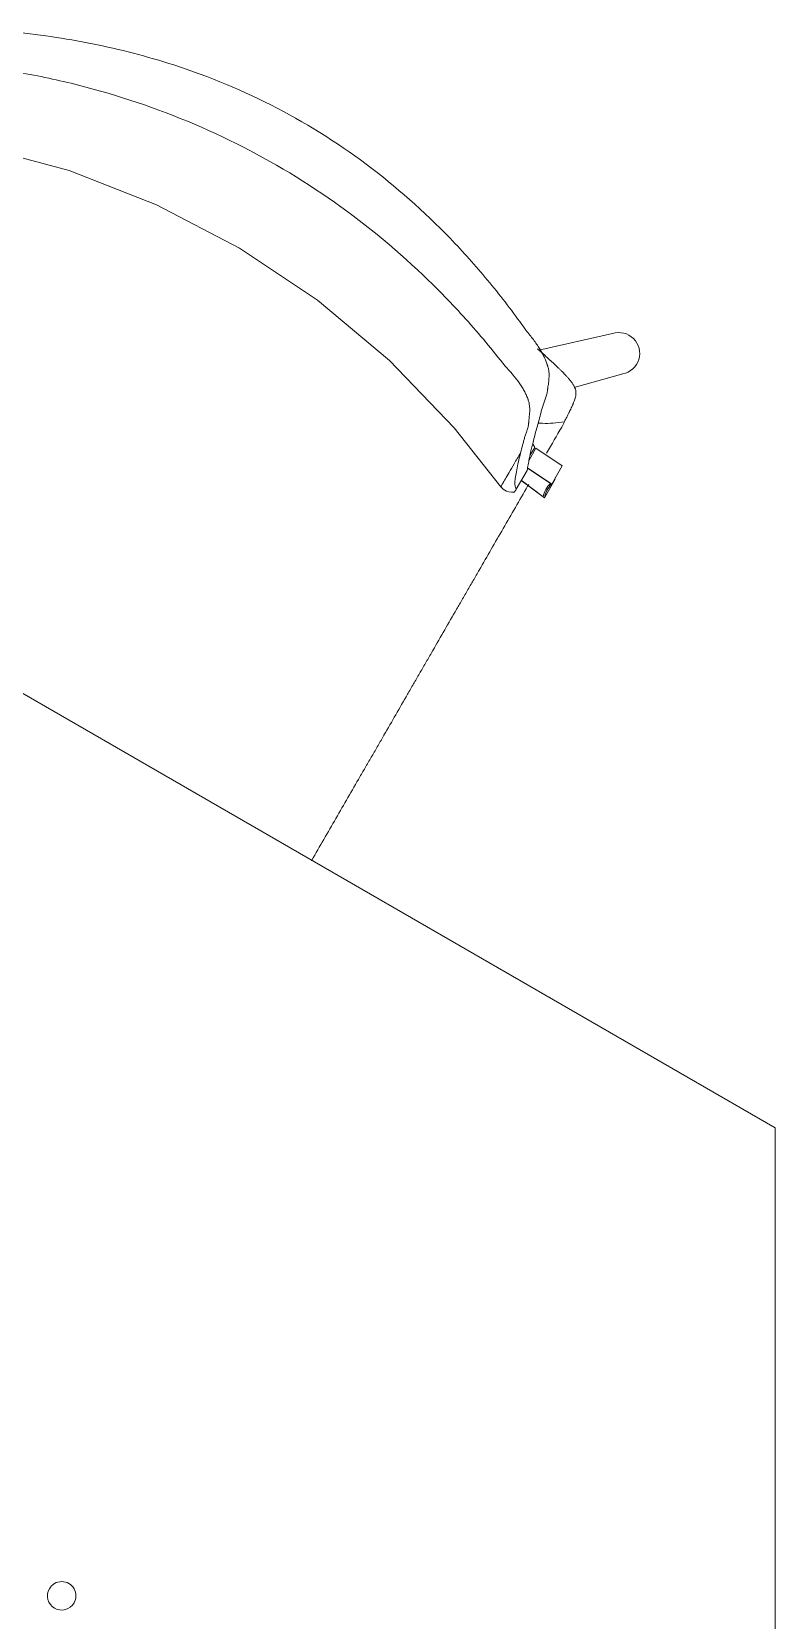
# Model space of a CAD drawing. Header units: millimetres. Extents: x 155920 to 295199, y -4084 to 97293.
# Drawn here: x 171807 to 172276, y 24050 to 25052 of the extents above; entities that cross this region are included whole.
import ezdxf

# ---------------------------------------------------------------- set-up
doc = ezdxf.new("R2010")
doc.units = ezdxf.units.MM
doc.header["$MEASUREMENT"] = 0
doc.layers.add('I-FURN', color=8, linetype='CONTINUOUS', lineweight=9)

msp = doc.modelspace()

# ---------------------------------------------------------------- linework, layer by layer
at = {"layer": 'I-FURN'}
for p, q in [((171773.8, 24979.4), (171830.8, 24964)), ((171830.8, 24964), (171885.9, 24942.5)), ((171885.9, 24942.5), (171938.3, 24915.2)), ((172276.1, 24360.6), (171280.2, 24935.5)), ((171938.3, 24915.2), (171987.5, 24882.3)), ((171987.5, 24882.3), (172032.9, 24844.4)), ((172173.5, 24861.3), (172127, 24850.9)), ((172032.9, 24844.4), (172073.8, 24801.8)), ((172149.4, 24827.3), (172180, 24835.9)), ((172073.8, 24801.8), (172103.1, 24764.6)), ((172120.9, 24781.4), (172125.3, 24789.1)), ((172121.5, 24784.4), (172124.5, 24789.5)), ((172125.3, 24789.1), (172141.9, 24777.9)), ((172112.9, 24763.2), (172119.7, 24775)), ((172135.2, 24766.4), (172120, 24776.6)), ((172134.4, 24766.8), (172120, 24776.5)), ((172141.9, 24777.9), (172135.2, 24766.4)), ((172104.7, 24763.1), (172103.1, 24764.6)), ((172106.6, 24762), (172104.7, 24763.1)), ((172116, 24768.8), (172130.7, 24757.8)), ((172116, 24768.6), (172129.8, 24758.3)), ((172130.7, 24757.8), (172137.3, 24769.4)), ((172108.1, 24761.5), (172106.6, 24762)), ((172109.9, 24761.3), (172108.1, 24761.5)), ((172111.8, 24761.4), (172109.9, 24761.3)), ((172276.2, 23210.6), (172276.1, 24360.6))]:
    msp.add_line(p, q, dxfattribs=at)
for centre, radius, start, end in [((172177.6, 24848.8), 13.1, 280.3941, 108.0104), ((171826.2, 24065.6), 9, 330, 150), ((171826.2, 24065.6), 9, 150, 330)]:
    msp.add_arc(centre, radius, start, end, dxfattribs=at)
for centre, start_param in [((172146.8, 24754.7), 2.884586), ((172147.6, 24754.2), 2.884586), ((172154.3, 24765.8), 3.380441)]:
    msp.add_ellipse(centre, major_axis=(15.1, -8.7), ratio=0.978487, start_param=start_param, end_param=3.464082, dxfattribs=at)
for points, knots in [([(171793, 25051.5), (171810.7, 25050), (171845.7, 25044.9), (171902.9, 25030.1), (171963, 25005.2), (172022.9, 24967), (172066.7, 24927.3), (172097.9, 24891.8), (172112.1, 24873.1), (172118.9, 24863.4)], [-1, -1, -1, -1, -0.863636, -0.727273, -0.545455, -0.363636, -0.181818, -0.090909, 0, 0, 0, 0]), ([(172105.8, 24840.8), (172097.9, 24851), (172081.4, 24870.7), (172045.5, 24907.7), (171995.5, 24948.5), (171928.4, 24987.2), (171868, 25010.1), (171818.1, 25022.7), (171792.7, 25027.2), (171780, 25028.9)], [-1, -1, -1, -1, -0.9, -0.8, -0.6, -0.4, -0.2, -0.1, 0, 0, 0, 0]), ([(172118.9, 24863.4), (172120.6, 24861.3), (172123.8, 24857.4), (172127, 24852.7), (172129.1, 24849.1), (172130.4, 24846.5), (172131.4, 24844.4), (172131.9, 24843), (172132.2, 24842.2), (172132.4, 24841.6), (172132.6, 24841), (172132.9, 24840.2), (172133.2, 24838.9), (172133.5, 24837.1), (172133.6, 24835), (172133.5, 24833.1), (172133.4, 24831.2), (172133.1, 24829.5), (172132.9, 24828), (172132.8, 24827.1), (172132.7, 24826.5), (172132.6, 24826.1), (172132.6, 24825.7), (172132.5, 24825.2), (172132.4, 24824.3), (172132.1, 24823.1), (172131.7, 24821.8), (172131.1, 24820.1), (172130.5, 24818.5), (172130, 24816.8), (172129.6, 24815.6), (172129.2, 24814.3), (172128.7, 24812.6), (172128, 24809.7), (172126.9, 24805.6), (172125.6, 24801.2), (172124.5, 24796.9), (172123.5, 24792.8), (172122.5, 24789), (172121.7, 24785.5), (172121.3, 24783.4), (172121.1, 24782.4)], [0, 0, 0, 0, 0.035714, 0.071429, 0.089286, 0.107143, 0.125, 0.133929, 0.138393, 0.142857, 0.147321, 0.151786, 0.160714, 0.178571, 0.196429, 0.214286, 0.232143, 0.25, 0.267857, 0.276786, 0.28125, 0.285714, 0.290179, 0.294643, 0.303571, 0.321429, 0.339286, 0.357143, 0.392857, 0.410714, 0.428571, 0.446429, 0.464286, 0.5, 0.571429, 0.642857, 0.714286, 0.785714, 0.857143, 0.928571, 1, 1, 1, 1]), ([(172129.1, 24849.2), (172130.8, 24847.6), (172133.7, 24845), (172137, 24841.9), (172138.8, 24840.2), (172140.2, 24838.9), (172141.4, 24837.6), (172142.6, 24836.5), (172143.7, 24835.3), (172144.9, 24834), (172146.2, 24832.6), (172147.3, 24831.2), (172148.2, 24830), (172148.8, 24829.1), (172149.2, 24828.4), (172149.5, 24827.7), (172150, 24826.7), (172150.4, 24825.4), (172150.5, 24823.9), (172150.5, 24822.6), (172150.2, 24821.3), (172149.9, 24819.9), (172149.4, 24818.8), (172149.1, 24818), (172148.9, 24817.5), (172148.8, 24817.1), (172148.6, 24816.8), (172148.4, 24816.3), (172148, 24815.5), (172147.5, 24814.4), (172147, 24813.2), (172146.5, 24812.3), (172146.2, 24811.6), (172145.8, 24810.9), (172145.3, 24809.9), (172144.5, 24808.1), (172143.7, 24806.7), (172143.2, 24805.7)], [0, 0, 0, 0, 0.125, 0.1875, 0.21875, 0.25, 0.28125, 0.3125, 0.34375, 0.375, 0.40625, 0.4375, 0.46875, 0.484375, 0.5, 0.515625, 0.53125, 0.5625, 0.59375, 0.625, 0.65625, 0.6875, 0.71875, 0.734375, 0.742188, 0.75, 0.757812, 0.765625, 0.78125, 0.8125, 0.84375, 0.859375, 0.875, 0.890625, 0.90625, 0.9375, 1, 1, 1, 1]), ([(172115.6, 24786.2), (172116, 24787.8), (172116.6, 24790.2), (172117.4, 24793), (172117.8, 24794.6), (172118.1, 24795.8), (172118.5, 24796.9), (172119, 24798.4), (172119.5, 24799.7), (172120, 24801.2), (172120.3, 24802.3), (172120.5, 24803.4), (172120.6, 24804.2), (172120.6, 24804.7), (172120.7, 24805.1), (172120.7, 24805.5), (172120.8, 24806), (172120.9, 24807), (172121, 24808.4), (172121.2, 24810.1), (172121.4, 24812), (172121.4, 24814), (172121.2, 24816), (172120.9, 24817.8), (172120.5, 24819.1), (172120.3, 24819.9), (172120, 24820.5), (172119.8, 24821), (172119.5, 24821.8), (172118.9, 24823.2), (172117.9, 24825.1), (172116.4, 24827.6), (172114.2, 24831), (172110.9, 24835.3), (172107.6, 24838.9), (172105.8, 24840.8)], [0, 0, 0, 0, 0.125, 0.1875, 0.21875, 0.25, 0.28125, 0.3125, 0.375, 0.40625, 0.4375, 0.46875, 0.484375, 0.492188, 0.5, 0.507812, 0.515625, 0.53125, 0.5625, 0.59375, 0.625, 0.65625, 0.6875, 0.71875, 0.734375, 0.742188, 0.75, 0.757812, 0.765625, 0.78125, 0.8125, 0.84375, 0.875, 0.9375, 1, 1, 1, 1]), ([(172126.6, 24804.9), (172127.5, 24804.8), (172130.6, 24804.6), (172136.1, 24804.7), (172140.8, 24805.3), (172143.2, 24805.7)], [0.93303317, 0.93303317, 0.93303317, 0.93303317, 0.94444444, 0.97222222, 1, 1, 1, 1]), ([(172115.6, 24786.2), (172114.1, 24783.6), (172111.4, 24779), (172108.2, 24773.5), (172105.9, 24769.4), (172104.5, 24767.1), (172103.8, 24765.8), (172103.5, 24765.2), (172103.2, 24764.8), (172103.1, 24764.6), (172103.1, 24764.6)], [0, 0, 0, 0, 0.1111111, 0.2222222, 0.3333333, 0.4444444, 0.5, 0.5555556, 0.6111111, 0.6625707, 0.6625707, 0.6625707, 0.6625707]), ([(172124.5, 24789.4), (172124.3, 24789.9), (172124, 24790.7), (172123.5, 24791.6), (172123.3, 24792)], [-0.8810546, -0.8810546, -0.8810546, -0.8810546, -0.6666667, -0.4718724, -0.4718724, -0.4718724, -0.4718724]), ([(172120.7, 24766.2), (172120.4, 24765.8), (172117.7, 24761), (172112.3, 24751.7), (172104.6, 24738.3), (172097, 24725.3), (172090.8, 24714.4), (172085.8, 24705.7), (172081.9, 24699.1), (172078.1, 24692.4), (172073, 24683.7), (172066.8, 24672.9), (172060.6, 24662.1), (172055.6, 24653.5), (172051.8, 24646.9), (172048, 24640.4), (172043, 24631.7), (172036.9, 24621), (172030.7, 24610.3), (172025.7, 24601.6), (172021.9, 24595), (172018, 24588.4), (172013, 24579.7), (172006.7, 24568.8), (171999.1, 24555.7), (171991.5, 24542.4), (171986.3, 24533.5), (171983.8, 24529.1), (171983.7, 24529)], [-0.896036, -0.896036, -0.896036, -0.896036, -0.8928571, -0.8571429, -0.8214286, -0.7857143, -0.75, -0.7321429, -0.7142857, -0.6964286, -0.6785714, -0.6428571, -0.6071429, -0.5892857, -0.5714286, -0.5535714, -0.5357143, -0.5, -0.4642857, -0.4464286, -0.4285714, -0.4107143, -0.3928571, -0.3571429, -0.3214286, -0.2857143, -0.25, -0.2493139, -0.2493139, -0.2493139, -0.2493139])]:
    msp.add_open_spline(points, degree=3, knots=knots, dxfattribs=at)
for points in [[(172129.1, 24849.2), (172128.1, 24850), (172127.2, 24850.8), (172126.2, 24851.6)], [(172126.3, 24851.6), (172127.2, 24850.8), (172128.1, 24850), (172129.1, 24849.2)], [(172143.2, 24805.7), (172142.9, 24805.1), (172142.4, 24804), (172141.8, 24802.8), (172141.5, 24802.3)], [(172141.5, 24802.3), (172138.4, 24797), (172135.3, 24791.5), (172132, 24785.9)], [(172112.9, 24763.2), (172112.6, 24763.6), (172112.1, 24764.7), (172111.9, 24767.3), (172112.3, 24770.8), (172113.1, 24775.3), (172114.1, 24780.4), (172115.1, 24784.2), (172115.6, 24786.2)], [(172121.1, 24782.4), (172120.8, 24781.1), (172120.3, 24778.5), (172119.9, 24776.2), (172119.7, 24775)], [(172112.2, 24762.1), (172112, 24761.8), (172111.8, 24761.4), (172111.8, 24761.5), (172112.2, 24762), (172112.6, 24762.8), (172112.9, 24763.2)]]:
    msp.add_open_spline(points, degree=3, dxfattribs=at)

doc.saveas('drawing.dxf')
